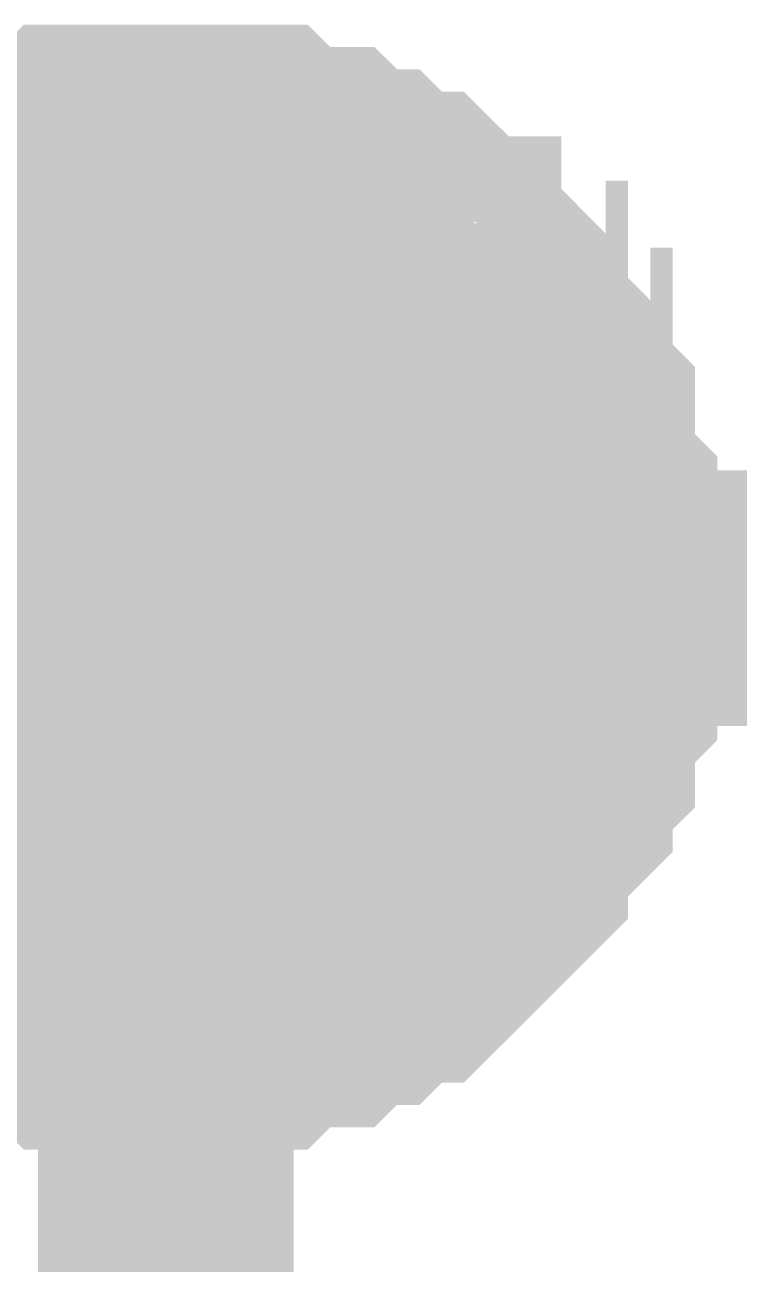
# Model space of a CAD drawing. Header units: inches. Extents: x 0 to 841, y 0 to 594.
# Drawn here: x 674.851 to 675.688, y 466.695 to 468.148 of the extents above; entities that cross this region are included whole.
import ezdxf

# ---------------------------------------------------------------- set-up
doc = ezdxf.new("R2010")
doc.units = ezdxf.units.IN
doc.layers.add('Sheet', color=255, linetype='Continuous')

msp = doc.modelspace()

# ---------------------------------------------------------------- linework, layer by layer
at = {"layer": 'Sheet'}
for points in [[(674.6762, 467.8678, 0.2997, 0.2997, 0), (674.7023, 467.8939, 0.2997, 0.2997, 0), (674.7285, 467.92, 0.2997, 0.2997, 0), (674.7546, 467.92, 0.2997, 0.2997, 0), (674.7546, 467.9462, 0.2997, 0.2997, 0), (674.7807, 467.9462, 0.2997, 0.2997, 0), (674.8069, 467.9462, 0.2997, 0.2997, 0), (674.833, 467.9723, 0.2997, 0.2997, 0), (674.8591, 467.9723, 0.2997, 0.2997, 0), (674.8853, 467.9723, 0.2997, 0.2997, 0), (674.9114, 467.9984, 0.2997, 0.2997, 0), (674.9375, 467.9984, 0.2997, 0.2997, 0), (674.9636, 467.9984, 0.2997, 0.2997, 0), (674.9898, 467.9984, 0.2997, 0.2997, 0), (675.0159, 467.9984, 0.2997, 0.2997, 0)], [(674.6762, 467.8678, 0.2997, 0.2997, 0), (674.7023, 467.8939, 0.2997, 0.2997, 0), (674.7285, 467.92, 0.2997, 0.2997, 0), (674.7546, 467.92, 0.2997, 0.2997, 0), (674.7546, 467.9462, 0.2997, 0.2997, 0), (674.7807, 467.9462, 0.2997, 0.2997, 0), (674.8069, 467.9462, 0.2997, 0.2997, 0), (674.833, 467.9723, 0.2997, 0.2997, 0), (674.8591, 467.9723, 0.2997, 0.2997, 0), (674.8853, 467.9723, 0.2997, 0.2997, 0), (674.9114, 467.9984, 0.2997, 0.2997, 0), (674.9375, 467.9984, 0.2997, 0.2997, 0), (674.9636, 467.9984, 0.2997, 0.2997, 0), (674.9898, 467.9984, 0.2997, 0.2997, 0), (675.0159, 467.9984, 0.2997, 0.2997, 0)], [(674.6762, 467.8678, 0.2997, 0.2997, 0), (674.7023, 467.8939, 0.2997, 0.2997, 0), (674.7285, 467.92, 0.2997, 0.2997, 0), (674.7546, 467.92, 0.2997, 0.2997, 0), (674.7546, 467.9462, 0.2997, 0.2997, 0), (674.7807, 467.9462, 0.2997, 0.2997, 0), (674.8069, 467.9462, 0.2997, 0.2997, 0), (674.833, 467.9723, 0.2997, 0.2997, 0), (674.8591, 467.9723, 0.2997, 0.2997, 0), (674.8853, 467.9723, 0.2997, 0.2997, 0), (674.9114, 467.9984, 0.2997, 0.2997, 0), (674.9375, 467.9984, 0.2997, 0.2997, 0), (674.9636, 467.9984, 0.2997, 0.2997, 0), (674.9898, 467.9984, 0.2997, 0.2997, 0), (675.0159, 467.9984, 0.2997, 0.2997, 0)], [(674.6762, 467.8678, 0.2997, 0.2997, 0), (674.7023, 467.8939, 0.2997, 0.2997, 0), (674.7285, 467.92, 0.2997, 0.2997, 0), (674.7546, 467.92, 0.2997, 0.2997, 0), (674.7546, 467.9462, 0.2997, 0.2997, 0), (674.7807, 467.9462, 0.2997, 0.2997, 0), (674.8069, 467.9462, 0.2997, 0.2997, 0), (674.833, 467.9723, 0.2997, 0.2997, 0), (674.8591, 467.9723, 0.2997, 0.2997, 0), (674.8853, 467.9723, 0.2997, 0.2997, 0), (674.9114, 467.9984, 0.2997, 0.2997, 0), (674.9375, 467.9984, 0.2997, 0.2997, 0), (674.9636, 467.9984, 0.2997, 0.2997, 0), (674.9898, 467.9984, 0.2997, 0.2997, 0), (675.0159, 467.9984, 0.2997, 0.2997, 0)], [(675.0159, 467.9984, 0.2997, 0.2997, 0), (675.0159, 467.9984, 0.2997, 0.2997, 0)], [(675.0159, 467.9984, 0.2997, 0.2997, 0), (675.042, 467.9984, 0.2997, 0.2997, 0), (675.0682, 467.9984, 0.2997, 0.2997, 0), (675.0943, 467.9984, 0.2997, 0.2997, 0), (675.1204, 467.9984, 0.2997, 0.2997, 0), (675.1466, 467.9723, 0.2997, 0.2997, 0), (675.1727, 467.9723, 0.2997, 0.2997, 0), (675.1988, 467.9723, 0.2997, 0.2997, 0), (675.225, 467.9462, 0.2997, 0.2997, 0), (675.225, 467.9462, 0.2997, 0.2997, 0), (675.2511, 467.9462, 0.2997, 0.2997, 0), (675.2772, 467.92, 0.2997, 0.2997, 0), (675.3033, 467.92, 0.2997, 0.2997, 0), (675.3295, 467.8939, 0.2997, 0.2997, 0), (675.3295, 467.8678, 0.2997, 0.2997, 0), (675.3556, 467.8678, 0.2997, 0.2997, 0), (675.3817, 467.8416, 0.2997, 0.2997, 0), (675.3817, 467.8155, 0.2997, 0.2997, 0), (675.4079, 467.8155, 0.2997, 0.2997, 0), (675.4079, 467.7894, 0.2997, 0.2997, 0), (675.434, 467.7632, 0.2997, 0.2997, 0), (675.434, 467.7371, 0.2997, 0.2997, 0), (675.4601, 467.7371, 0.2997, 0.2997, 0), (675.4601, 467.711, 0.2997, 0.2997, 0), (675.4863, 467.6849, 0.2997, 0.2997, 0), (675.4863, 467.6587, 0.2997, 0.2997, 0), (675.4863, 467.6326, 0.2997, 0.2997, 0), (675.4863, 467.6065, 0.2997, 0.2997, 0), (675.5124, 467.5803, 0.2997, 0.2997, 0), (675.5124, 467.5542, 0.2997, 0.2997, 0), (675.5124, 467.5281, 0.2997, 0.2997, 0), (675.5124, 467.5019, 0.2997, 0.2997, 0), (675.5124, 467.4758, 0.2997, 0.2997, 0)], [(675.0159, 467.9984, 0.2997, 0.2997, 0), (675.0159, 467.9984, 0.2997, 0.2997, 0)], [(675.0159, 467.9984, 0.2997, 0.2997, 0), (675.042, 467.9984, 0.2997, 0.2997, 0), (675.0682, 467.9984, 0.2997, 0.2997, 0), (675.0943, 467.9984, 0.2997, 0.2997, 0), (675.1204, 467.9984, 0.2997, 0.2997, 0), (675.1466, 467.9723, 0.2997, 0.2997, 0), (675.1727, 467.9723, 0.2997, 0.2997, 0), (675.1988, 467.9723, 0.2997, 0.2997, 0), (675.225, 467.9462, 0.2997, 0.2997, 0), (675.225, 467.9462, 0.2997, 0.2997, 0), (675.2511, 467.9462, 0.2997, 0.2997, 0), (675.2772, 467.92, 0.2997, 0.2997, 0), (675.3033, 467.92, 0.2997, 0.2997, 0), (675.3295, 467.8939, 0.2997, 0.2997, 0), (675.3295, 467.8678, 0.2997, 0.2997, 0), (675.3556, 467.8678, 0.2997, 0.2997, 0), (675.3817, 467.8416, 0.2997, 0.2997, 0), (675.3817, 467.8155, 0.2997, 0.2997, 0), (675.4079, 467.8155, 0.2997, 0.2997, 0), (675.4079, 467.7894, 0.2997, 0.2997, 0), (675.434, 467.7632, 0.2997, 0.2997, 0), (675.434, 467.7371, 0.2997, 0.2997, 0), (675.4601, 467.7371, 0.2997, 0.2997, 0), (675.4601, 467.711, 0.2997, 0.2997, 0), (675.4863, 467.6849, 0.2997, 0.2997, 0), (675.4863, 467.6587, 0.2997, 0.2997, 0), (675.4863, 467.6326, 0.2997, 0.2997, 0), (675.4863, 467.6065, 0.2997, 0.2997, 0), (675.5124, 467.5803, 0.2997, 0.2997, 0), (675.5124, 467.5542, 0.2997, 0.2997, 0), (675.5124, 467.5281, 0.2997, 0.2997, 0), (675.5124, 467.5019, 0.2997, 0.2997, 0), (675.5124, 467.4758, 0.2997, 0.2997, 0)], [(675.0159, 467.9984, 0.2997, 0.2997, 0), (675.0159, 467.9984, 0.2997, 0.2997, 0)], [(675.0159, 467.9984, 0.2997, 0.2997, 0), (675.042, 467.9984, 0.2997, 0.2997, 0), (675.0682, 467.9984, 0.2997, 0.2997, 0), (675.0943, 467.9984, 0.2997, 0.2997, 0), (675.1204, 467.9984, 0.2997, 0.2997, 0), (675.1466, 467.9723, 0.2997, 0.2997, 0), (675.1727, 467.9723, 0.2997, 0.2997, 0), (675.1988, 467.9723, 0.2997, 0.2997, 0), (675.225, 467.9462, 0.2997, 0.2997, 0), (675.225, 467.9462, 0.2997, 0.2997, 0), (675.2511, 467.9462, 0.2997, 0.2997, 0), (675.2772, 467.92, 0.2997, 0.2997, 0), (675.3033, 467.92, 0.2997, 0.2997, 0), (675.3295, 467.8939, 0.2997, 0.2997, 0), (675.3295, 467.8678, 0.2997, 0.2997, 0), (675.3556, 467.8678, 0.2997, 0.2997, 0), (675.3817, 467.8416, 0.2997, 0.2997, 0), (675.3817, 467.8155, 0.2997, 0.2997, 0), (675.4079, 467.8155, 0.2997, 0.2997, 0), (675.4079, 467.7894, 0.2997, 0.2997, 0), (675.434, 467.7632, 0.2997, 0.2997, 0), (675.434, 467.7371, 0.2997, 0.2997, 0), (675.4601, 467.7371, 0.2997, 0.2997, 0), (675.4601, 467.711, 0.2997, 0.2997, 0), (675.4863, 467.6849, 0.2997, 0.2997, 0), (675.4863, 467.6587, 0.2997, 0.2997, 0), (675.4863, 467.6326, 0.2997, 0.2997, 0), (675.4863, 467.6065, 0.2997, 0.2997, 0), (675.5124, 467.5803, 0.2997, 0.2997, 0), (675.5124, 467.5542, 0.2997, 0.2997, 0), (675.5124, 467.5281, 0.2997, 0.2997, 0), (675.5124, 467.5019, 0.2997, 0.2997, 0), (675.5124, 467.4758, 0.2997, 0.2997, 0)], [(675.0159, 467.9984, 0.2997, 0.2997, 0), (675.0159, 467.9984, 0.2997, 0.2997, 0)], [(675.0159, 467.9984, 0.2997, 0.2997, 0), (675.042, 467.9984, 0.2997, 0.2997, 0), (675.0682, 467.9984, 0.2997, 0.2997, 0), (675.0943, 467.9984, 0.2997, 0.2997, 0), (675.1204, 467.9984, 0.2997, 0.2997, 0), (675.1466, 467.9723, 0.2997, 0.2997, 0), (675.1727, 467.9723, 0.2997, 0.2997, 0), (675.1988, 467.9723, 0.2997, 0.2997, 0), (675.225, 467.9462, 0.2997, 0.2997, 0), (675.225, 467.9462, 0.2997, 0.2997, 0), (675.2511, 467.9462, 0.2997, 0.2997, 0), (675.2772, 467.92, 0.2997, 0.2997, 0), (675.3033, 467.92, 0.2997, 0.2997, 0), (675.3295, 467.8939, 0.2997, 0.2997, 0), (675.3295, 467.8678, 0.2997, 0.2997, 0), (675.3556, 467.8678, 0.2997, 0.2997, 0), (675.3817, 467.8416, 0.2997, 0.2997, 0), (675.3817, 467.8155, 0.2997, 0.2997, 0), (675.4079, 467.8155, 0.2997, 0.2997, 0), (675.4079, 467.7894, 0.2997, 0.2997, 0), (675.434, 467.7632, 0.2997, 0.2997, 0), (675.434, 467.7371, 0.2997, 0.2997, 0), (675.4601, 467.7371, 0.2997, 0.2997, 0), (675.4601, 467.711, 0.2997, 0.2997, 0), (675.4863, 467.6849, 0.2997, 0.2997, 0), (675.4863, 467.6587, 0.2997, 0.2997, 0), (675.4863, 467.6326, 0.2997, 0.2997, 0), (675.4863, 467.6065, 0.2997, 0.2997, 0), (675.5124, 467.5803, 0.2997, 0.2997, 0), (675.5124, 467.5542, 0.2997, 0.2997, 0), (675.5124, 467.5281, 0.2997, 0.2997, 0), (675.5124, 467.5019, 0.2997, 0.2997, 0), (675.5124, 467.4758, 0.2997, 0.2997, 0)], [(674.7807, 467.9462, 0.0991, 0.0991, 0), (674.8069, 467.9462, 0.0991, 0.0991, 0), (674.833, 467.9723, 0.0991, 0.0991, 0), (674.8591, 467.9723, 0.0991, 0.0991, 0), (674.8853, 467.9723, 0.0991, 0.0991, 0), (674.9114, 467.9984, 0.0991, 0.0991, 0), (674.9375, 467.9984, 0.0991, 0.0991, 0), (674.9636, 467.9984, 0.0991, 0.0991, 0), (674.9898, 467.9984, 0.0991, 0.0991, 0), (675.0159, 467.9984, 0.0991, 0.0991, 0)], [(674.7807, 467.9462, 0.0991, 0.0991, 0), (674.8069, 467.9462, 0.0991, 0.0991, 0), (674.833, 467.9723, 0.0991, 0.0991, 0), (674.8591, 467.9723, 0.0991, 0.0991, 0), (674.8853, 467.9723, 0.0991, 0.0991, 0), (674.9114, 467.9984, 0.0991, 0.0991, 0), (674.9375, 467.9984, 0.0991, 0.0991, 0), (674.9636, 467.9984, 0.0991, 0.0991, 0), (674.9898, 467.9984, 0.0991, 0.0991, 0), (675.0159, 467.9984, 0.0991, 0.0991, 0)], [(674.7807, 467.9462, 0.0991, 0.0991, 0), (674.8069, 467.9462, 0.0991, 0.0991, 0), (674.833, 467.9723, 0.0991, 0.0991, 0), (674.8591, 467.9723, 0.0991, 0.0991, 0), (674.8853, 467.9723, 0.0991, 0.0991, 0), (674.9114, 467.9984, 0.0991, 0.0991, 0), (674.9375, 467.9984, 0.0991, 0.0991, 0), (674.9636, 467.9984, 0.0991, 0.0991, 0), (674.9898, 467.9984, 0.0991, 0.0991, 0), (675.0159, 467.9984, 0.0991, 0.0991, 0)], [(674.7807, 467.9462, 0.0991, 0.0991, 0), (674.8069, 467.9462, 0.0991, 0.0991, 0), (674.833, 467.9723, 0.0991, 0.0991, 0), (674.8591, 467.9723, 0.0991, 0.0991, 0), (674.8853, 467.9723, 0.0991, 0.0991, 0), (674.9114, 467.9984, 0.0991, 0.0991, 0), (674.9375, 467.9984, 0.0991, 0.0991, 0), (674.9636, 467.9984, 0.0991, 0.0991, 0), (674.9898, 467.9984, 0.0991, 0.0991, 0), (675.0159, 467.9984, 0.0991, 0.0991, 0)], [(675.0159, 467.9984, 0.0991, 0.0991, 0), (675.0159, 467.9984, 0.0991, 0.0991, 0)], [(675.0159, 467.9984, 0.0991, 0.0991, 0), (675.042, 467.9984, 0.0991, 0.0991, 0), (675.0682, 467.9984, 0.0991, 0.0991, 0), (675.0943, 467.9984, 0.0991, 0.0991, 0), (675.1204, 467.9984, 0.0991, 0.0991, 0), (675.1466, 467.9723, 0.0991, 0.0991, 0), (675.1727, 467.9723, 0.0991, 0.0991, 0), (675.1988, 467.9723, 0.0991, 0.0991, 0), (675.225, 467.9462, 0.0991, 0.0991, 0), (675.225, 467.9462, 0.0991, 0.0991, 0), (675.2511, 467.9462, 0.0991, 0.0991, 0), (675.2772, 467.92, 0.0991, 0.0991, 0), (675.3033, 467.92, 0.0991, 0.0991, 0), (675.3295, 467.8939, 0.0991, 0.0991, 0), (675.3295, 467.8678, 0.0991, 0.0991, 0), (675.3556, 467.8678, 0.0991, 0.0991, 0), (675.3817, 467.8416, 0.0991, 0.0991, 0), (675.3817, 467.8155, 0.0991, 0.0991, 0), (675.4079, 467.8155, 0.0991, 0.0991, 0), (675.4079, 467.7894, 0.0991, 0.0991, 0), (675.434, 467.7632, 0.0991, 0.0991, 0), (675.434, 467.7371, 0.0991, 0.0991, 0), (675.4601, 467.7371, 0.0991, 0.0991, 0), (675.4601, 467.711, 0.0991, 0.0991, 0), (675.4863, 467.6849, 0.0991, 0.0991, 0), (675.4863, 467.6587, 0.0991, 0.0991, 0), (675.4863, 467.6326, 0.0991, 0.0991, 0), (675.4863, 467.6065, 0.0991, 0.0991, 0), (675.5124, 467.5803, 0.0991, 0.0991, 0), (675.5124, 467.5542, 0.0991, 0.0991, 0), (675.5124, 467.5281, 0.0991, 0.0991, 0), (675.5124, 467.5019, 0.0991, 0.0991, 0), (675.5124, 467.4758, 0.0991, 0.0991, 0)], [(675.0159, 467.9984, 0.0991, 0.0991, 0), (675.0159, 467.9984, 0.0991, 0.0991, 0)], [(675.0159, 467.9984, 0.0991, 0.0991, 0), (675.042, 467.9984, 0.0991, 0.0991, 0), (675.0682, 467.9984, 0.0991, 0.0991, 0), (675.0943, 467.9984, 0.0991, 0.0991, 0), (675.1204, 467.9984, 0.0991, 0.0991, 0), (675.1466, 467.9723, 0.0991, 0.0991, 0), (675.1727, 467.9723, 0.0991, 0.0991, 0), (675.1988, 467.9723, 0.0991, 0.0991, 0), (675.225, 467.9462, 0.0991, 0.0991, 0), (675.225, 467.9462, 0.0991, 0.0991, 0), (675.2511, 467.9462, 0.0991, 0.0991, 0), (675.2772, 467.92, 0.0991, 0.0991, 0), (675.3033, 467.92, 0.0991, 0.0991, 0), (675.3295, 467.8939, 0.0991, 0.0991, 0), (675.3295, 467.8678, 0.0991, 0.0991, 0), (675.3556, 467.8678, 0.0991, 0.0991, 0), (675.3817, 467.8416, 0.0991, 0.0991, 0), (675.3817, 467.8155, 0.0991, 0.0991, 0), (675.4079, 467.8155, 0.0991, 0.0991, 0), (675.4079, 467.7894, 0.0991, 0.0991, 0), (675.434, 467.7632, 0.0991, 0.0991, 0), (675.434, 467.7371, 0.0991, 0.0991, 0), (675.4601, 467.7371, 0.0991, 0.0991, 0), (675.4601, 467.711, 0.0991, 0.0991, 0), (675.4863, 467.6849, 0.0991, 0.0991, 0), (675.4863, 467.6587, 0.0991, 0.0991, 0), (675.4863, 467.6326, 0.0991, 0.0991, 0), (675.4863, 467.6065, 0.0991, 0.0991, 0), (675.5124, 467.5803, 0.0991, 0.0991, 0), (675.5124, 467.5542, 0.0991, 0.0991, 0), (675.5124, 467.5281, 0.0991, 0.0991, 0), (675.5124, 467.5019, 0.0991, 0.0991, 0), (675.5124, 467.4758, 0.0991, 0.0991, 0)], [(675.0159, 467.9984, 0.0991, 0.0991, 0), (675.0159, 467.9984, 0.0991, 0.0991, 0)], [(675.0159, 467.9984, 0.0991, 0.0991, 0), (675.042, 467.9984, 0.0991, 0.0991, 0), (675.0682, 467.9984, 0.0991, 0.0991, 0), (675.0943, 467.9984, 0.0991, 0.0991, 0), (675.1204, 467.9984, 0.0991, 0.0991, 0), (675.1466, 467.9723, 0.0991, 0.0991, 0), (675.1727, 467.9723, 0.0991, 0.0991, 0), (675.1988, 467.9723, 0.0991, 0.0991, 0), (675.225, 467.9462, 0.0991, 0.0991, 0), (675.225, 467.9462, 0.0991, 0.0991, 0), (675.2511, 467.9462, 0.0991, 0.0991, 0), (675.2772, 467.92, 0.0991, 0.0991, 0), (675.3033, 467.92, 0.0991, 0.0991, 0), (675.3295, 467.8939, 0.0991, 0.0991, 0), (675.3295, 467.8678, 0.0991, 0.0991, 0), (675.3556, 467.8678, 0.0991, 0.0991, 0), (675.3817, 467.8416, 0.0991, 0.0991, 0), (675.3817, 467.8155, 0.0991, 0.0991, 0), (675.4079, 467.8155, 0.0991, 0.0991, 0), (675.4079, 467.7894, 0.0991, 0.0991, 0), (675.434, 467.7632, 0.0991, 0.0991, 0), (675.434, 467.7371, 0.0991, 0.0991, 0), (675.4601, 467.7371, 0.0991, 0.0991, 0), (675.4601, 467.711, 0.0991, 0.0991, 0), (675.4863, 467.6849, 0.0991, 0.0991, 0), (675.4863, 467.6587, 0.0991, 0.0991, 0), (675.4863, 467.6326, 0.0991, 0.0991, 0), (675.4863, 467.6065, 0.0991, 0.0991, 0), (675.5124, 467.5803, 0.0991, 0.0991, 0), (675.5124, 467.5542, 0.0991, 0.0991, 0), (675.5124, 467.5281, 0.0991, 0.0991, 0), (675.5124, 467.5019, 0.0991, 0.0991, 0), (675.5124, 467.4758, 0.0991, 0.0991, 0)], [(675.0159, 467.9984, 0.0991, 0.0991, 0), (675.0159, 467.9984, 0.0991, 0.0991, 0)], [(675.0159, 467.9984, 0.0991, 0.0991, 0), (675.042, 467.9984, 0.0991, 0.0991, 0), (675.0682, 467.9984, 0.0991, 0.0991, 0), (675.0943, 467.9984, 0.0991, 0.0991, 0), (675.1204, 467.9984, 0.0991, 0.0991, 0), (675.1466, 467.9723, 0.0991, 0.0991, 0), (675.1727, 467.9723, 0.0991, 0.0991, 0), (675.1988, 467.9723, 0.0991, 0.0991, 0), (675.225, 467.9462, 0.0991, 0.0991, 0), (675.225, 467.9462, 0.0991, 0.0991, 0), (675.2511, 467.9462, 0.0991, 0.0991, 0), (675.2772, 467.92, 0.0991, 0.0991, 0), (675.3033, 467.92, 0.0991, 0.0991, 0), (675.3295, 467.8939, 0.0991, 0.0991, 0), (675.3295, 467.8678, 0.0991, 0.0991, 0), (675.3556, 467.8678, 0.0991, 0.0991, 0), (675.3817, 467.8416, 0.0991, 0.0991, 0), (675.3817, 467.8155, 0.0991, 0.0991, 0), (675.4079, 467.8155, 0.0991, 0.0991, 0), (675.4079, 467.7894, 0.0991, 0.0991, 0), (675.434, 467.7632, 0.0991, 0.0991, 0), (675.434, 467.7371, 0.0991, 0.0991, 0), (675.4601, 467.7371, 0.0991, 0.0991, 0), (675.4601, 467.711, 0.0991, 0.0991, 0), (675.4863, 467.6849, 0.0991, 0.0991, 0), (675.4863, 467.6587, 0.0991, 0.0991, 0), (675.4863, 467.6326, 0.0991, 0.0991, 0), (675.4863, 467.6065, 0.0991, 0.0991, 0), (675.5124, 467.5803, 0.0991, 0.0991, 0), (675.5124, 467.5542, 0.0991, 0.0991, 0), (675.5124, 467.5281, 0.0991, 0.0991, 0), (675.5124, 467.5019, 0.0991, 0.0991, 0), (675.5124, 467.4758, 0.0991, 0.0991, 0)], [(717.5049, 467.4758, 0.2997, 0.2997, 0), (675.0159, 467.4758, 0.2997, 0.2997, 0), (670.0249, 467.4758, 0.2997, 0.2997, 0)], [(682.5155, 462.4849, 0.2997, 0.2997, 0), (680.0069, 462.4849, 0.2997, 0.2997, 0), (680.0069, 462.4849, 0.2997, 0.2997, 0), (675.0159, 462.4849, 0.2997, 0.2997, 0), (675.0159, 467.4758, 0.2997, 0.2997, 0)], [(675.5124, 467.4758, 0.2997, 0.2997, 0), (675.5124, 467.4497, 0.2997, 0.2997, 0), (675.5124, 467.4235, 0.2997, 0.2997, 0), (675.5124, 467.3974, 0.2997, 0.2997, 0), (675.5124, 467.3713, 0.2997, 0.2997, 0), (675.4863, 467.3452, 0.2997, 0.2997, 0), (675.4863, 467.3452, 0.2997, 0.2997, 0), (675.4863, 467.319, 0.2997, 0.2997, 0), (675.4863, 467.2929, 0.2997, 0.2997, 0), (675.4601, 467.2668, 0.2997, 0.2997, 0), (675.4601, 467.2406, 0.2997, 0.2997, 0), (675.434, 467.2145, 0.2997, 0.2997, 0), (675.434, 467.2145, 0.2997, 0.2997, 0), (675.4079, 467.1884, 0.2997, 0.2997, 0), (675.4079, 467.1622, 0.2997, 0.2997, 0), (675.3817, 467.1361, 0.2997, 0.2997, 0), (675.3817, 467.1361, 0.2997, 0.2997, 0), (675.3556, 467.11, 0.2997, 0.2997, 0), (675.3295, 467.0838, 0.2997, 0.2997, 0), (675.3295, 467.0838, 0.2997, 0.2997, 0), (675.3033, 467.0577, 0.2997, 0.2997, 0), (675.2772, 467.0577, 0.2997, 0.2997, 0), (675.2511, 467.0316, 0.2997, 0.2997, 0), (675.225, 467.0316, 0.2997, 0.2997, 0), (675.225, 467.0316, 0.2997, 0.2997, 0), (675.1988, 467.0055, 0.2997, 0.2997, 0), (675.1727, 467.0055, 0.2997, 0.2997, 0), (675.1466, 467.0055, 0.2997, 0.2997, 0), (675.1204, 466.9793, 0.2997, 0.2997, 0), (675.0943, 466.9793, 0.2997, 0.2997, 0), (675.0682, 466.9793, 0.2997, 0.2997, 0), (675.042, 466.9793, 0.2997, 0.2997, 0), (675.0159, 466.9793, 0.2997, 0.2997, 0)], [(675.5124, 467.4758, 0.2997, 0.2997, 0), (675.5124, 467.4497, 0.2997, 0.2997, 0), (675.5124, 467.4235, 0.2997, 0.2997, 0), (675.5124, 467.3974, 0.2997, 0.2997, 0), (675.5124, 467.3713, 0.2997, 0.2997, 0), (675.4863, 467.3452, 0.2997, 0.2997, 0), (675.4863, 467.3452, 0.2997, 0.2997, 0), (675.4863, 467.319, 0.2997, 0.2997, 0), (675.4863, 467.2929, 0.2997, 0.2997, 0), (675.4601, 467.2668, 0.2997, 0.2997, 0), (675.4601, 467.2406, 0.2997, 0.2997, 0), (675.434, 467.2145, 0.2997, 0.2997, 0), (675.434, 467.2145, 0.2997, 0.2997, 0), (675.4079, 467.1884, 0.2997, 0.2997, 0), (675.4079, 467.1622, 0.2997, 0.2997, 0), (675.3817, 467.1361, 0.2997, 0.2997, 0), (675.3817, 467.1361, 0.2997, 0.2997, 0), (675.3556, 467.11, 0.2997, 0.2997, 0), (675.3295, 467.0838, 0.2997, 0.2997, 0), (675.3295, 467.0838, 0.2997, 0.2997, 0), (675.3033, 467.0577, 0.2997, 0.2997, 0), (675.2772, 467.0577, 0.2997, 0.2997, 0), (675.2511, 467.0316, 0.2997, 0.2997, 0), (675.225, 467.0316, 0.2997, 0.2997, 0), (675.225, 467.0316, 0.2997, 0.2997, 0), (675.1988, 467.0055, 0.2997, 0.2997, 0), (675.1727, 467.0055, 0.2997, 0.2997, 0), (675.1466, 467.0055, 0.2997, 0.2997, 0), (675.1204, 466.9793, 0.2997, 0.2997, 0), (675.0943, 466.9793, 0.2997, 0.2997, 0), (675.0682, 466.9793, 0.2997, 0.2997, 0), (675.042, 466.9793, 0.2997, 0.2997, 0), (675.0159, 466.9793, 0.2997, 0.2997, 0)], [(675.5124, 467.4758, 0.2997, 0.2997, 0), (675.5124, 467.4497, 0.2997, 0.2997, 0), (675.5124, 467.4235, 0.2997, 0.2997, 0), (675.5124, 467.3974, 0.2997, 0.2997, 0), (675.5124, 467.3713, 0.2997, 0.2997, 0), (675.4863, 467.3452, 0.2997, 0.2997, 0), (675.4863, 467.3452, 0.2997, 0.2997, 0), (675.4863, 467.319, 0.2997, 0.2997, 0), (675.4863, 467.2929, 0.2997, 0.2997, 0), (675.4601, 467.2668, 0.2997, 0.2997, 0), (675.4601, 467.2406, 0.2997, 0.2997, 0), (675.434, 467.2145, 0.2997, 0.2997, 0), (675.434, 467.2145, 0.2997, 0.2997, 0), (675.4079, 467.1884, 0.2997, 0.2997, 0), (675.4079, 467.1622, 0.2997, 0.2997, 0), (675.3817, 467.1361, 0.2997, 0.2997, 0), (675.3817, 467.1361, 0.2997, 0.2997, 0), (675.3556, 467.11, 0.2997, 0.2997, 0), (675.3295, 467.0838, 0.2997, 0.2997, 0), (675.3295, 467.0838, 0.2997, 0.2997, 0), (675.3033, 467.0577, 0.2997, 0.2997, 0), (675.2772, 467.0577, 0.2997, 0.2997, 0), (675.2511, 467.0316, 0.2997, 0.2997, 0), (675.225, 467.0316, 0.2997, 0.2997, 0), (675.225, 467.0316, 0.2997, 0.2997, 0), (675.1988, 467.0055, 0.2997, 0.2997, 0), (675.1727, 467.0055, 0.2997, 0.2997, 0), (675.1466, 467.0055, 0.2997, 0.2997, 0), (675.1204, 466.9793, 0.2997, 0.2997, 0), (675.0943, 466.9793, 0.2997, 0.2997, 0), (675.0682, 466.9793, 0.2997, 0.2997, 0), (675.042, 466.9793, 0.2997, 0.2997, 0), (675.0159, 466.9793, 0.2997, 0.2997, 0)], [(675.5124, 467.4758, 0.2997, 0.2997, 0), (675.5124, 467.4497, 0.2997, 0.2997, 0), (675.5124, 467.4235, 0.2997, 0.2997, 0), (675.5124, 467.3974, 0.2997, 0.2997, 0), (675.5124, 467.3713, 0.2997, 0.2997, 0), (675.4863, 467.3452, 0.2997, 0.2997, 0), (675.4863, 467.3452, 0.2997, 0.2997, 0), (675.4863, 467.319, 0.2997, 0.2997, 0), (675.4863, 467.2929, 0.2997, 0.2997, 0), (675.4601, 467.2668, 0.2997, 0.2997, 0), (675.4601, 467.2406, 0.2997, 0.2997, 0), (675.434, 467.2145, 0.2997, 0.2997, 0), (675.434, 467.2145, 0.2997, 0.2997, 0), (675.4079, 467.1884, 0.2997, 0.2997, 0), (675.4079, 467.1622, 0.2997, 0.2997, 0), (675.3817, 467.1361, 0.2997, 0.2997, 0), (675.3817, 467.1361, 0.2997, 0.2997, 0), (675.3556, 467.11, 0.2997, 0.2997, 0), (675.3295, 467.0838, 0.2997, 0.2997, 0), (675.3295, 467.0838, 0.2997, 0.2997, 0), (675.3033, 467.0577, 0.2997, 0.2997, 0), (675.2772, 467.0577, 0.2997, 0.2997, 0), (675.2511, 467.0316, 0.2997, 0.2997, 0), (675.225, 467.0316, 0.2997, 0.2997, 0), (675.225, 467.0316, 0.2997, 0.2997, 0), (675.1988, 467.0055, 0.2997, 0.2997, 0), (675.1727, 467.0055, 0.2997, 0.2997, 0), (675.1466, 467.0055, 0.2997, 0.2997, 0), (675.1204, 466.9793, 0.2997, 0.2997, 0), (675.0943, 466.9793, 0.2997, 0.2997, 0), (675.0682, 466.9793, 0.2997, 0.2997, 0), (675.042, 466.9793, 0.2997, 0.2997, 0), (675.0159, 466.9793, 0.2997, 0.2997, 0)], [(675.5124, 467.4758, 0.2997, 0.2997, 0), (675.5124, 467.4758, 0.2997, 0.2997, 0), (675.5124, 467.4758, 0.2997, 0.2997, 0), (675.5124, 467.4758, 0.2997, 0.2997, 0), (675.5124, 467.4758, 0.2997, 0.2997, 0), (675.5124, 467.4758, 0.2997, 0.2997, 0), (675.5124, 467.4758, 0.2997, 0.2997, 0), (675.5124, 467.4758, 0.2997, 0.2997, 0), (675.5124, 467.4758, 0.2997, 0.2997, 0), (675.5124, 467.4758, 0.2997, 0.2997, 0), (675.5124, 467.4758, 0.2997, 0.2997, 0), (675.5124, 467.4758, 0.2997, 0.2997, 0), (675.5124, 467.4758, 0.2997, 0.2997, 0), (675.5124, 467.4758, 0.2997, 0.2997, 0), (675.5124, 467.4758, 0.2997, 0.2997, 0), (675.5124, 467.4758, 0.2997, 0.2997, 0), (675.5124, 467.4758, 0.2997, 0.2997, 0), (675.5124, 467.4758, 0.2997, 0.2997, 0), (675.5124, 467.4758, 0.2997, 0.2997, 0), (675.5124, 467.4758, 0.2997, 0.2997, 0), (675.5124, 467.4758, 0.2997, 0.2997, 0), (675.5124, 467.4758, 0.2997, 0.2997, 0), (675.5124, 467.4758, 0.2997, 0.2997, 0), (675.5124, 467.4758, 0.2997, 0.2997, 0), (675.5124, 467.4758, 0.2997, 0.2997, 0), (675.5124, 467.4758, 0.2997, 0.2997, 0), (675.5124, 467.4758, 0.2997, 0.2997, 0), (675.5124, 467.4758, 0.2997, 0.2997, 0), (675.5124, 467.4758, 0.2997, 0.2997, 0), (675.5124, 467.4758, 0.2997, 0.2997, 0), (675.5124, 467.4758, 0.2997, 0.2997, 0), (675.5124, 467.4758, 0.2997, 0.2997, 0), (675.5124, 467.4758, 0.2997, 0.2997, 0)], [(675.5124, 467.4758, 0.2997, 0.2997, 0), (675.5124, 467.4758, 0.2997, 0.2997, 0)], [(675.5124, 467.4758, 0.2997, 0.2997, 0), (675.5124, 467.4758, 0.2997, 0.2997, 0), (675.5124, 467.4758, 0.2997, 0.2997, 0), (675.5124, 467.4758, 0.2997, 0.2997, 0), (675.5124, 467.4758, 0.2997, 0.2997, 0), (675.5124, 467.4758, 0.2997, 0.2997, 0), (675.5124, 467.4758, 0.2997, 0.2997, 0), (675.5124, 467.4758, 0.2997, 0.2997, 0), (675.5124, 467.4758, 0.2997, 0.2997, 0), (675.5124, 467.4758, 0.2997, 0.2997, 0), (675.5124, 467.4758, 0.2997, 0.2997, 0), (675.5124, 467.4758, 0.2997, 0.2997, 0), (675.5124, 467.4758, 0.2997, 0.2997, 0), (675.5124, 467.4758, 0.2997, 0.2997, 0), (675.5124, 467.4758, 0.2997, 0.2997, 0), (675.5124, 467.4758, 0.2997, 0.2997, 0), (675.5124, 467.4758, 0.2997, 0.2997, 0), (675.5124, 467.4758, 0.2997, 0.2997, 0), (675.5124, 467.4758, 0.2997, 0.2997, 0), (675.5124, 467.4758, 0.2997, 0.2997, 0), (675.5124, 467.4758, 0.2997, 0.2997, 0), (675.5124, 467.4758, 0.2997, 0.2997, 0), (675.5124, 467.4758, 0.2997, 0.2997, 0), (675.5124, 467.4758, 0.2997, 0.2997, 0), (675.5124, 467.4758, 0.2997, 0.2997, 0), (675.5124, 467.4758, 0.2997, 0.2997, 0), (675.5124, 467.4758, 0.2997, 0.2997, 0), (675.5124, 467.4758, 0.2997, 0.2997, 0), (675.5124, 467.4758, 0.2997, 0.2997, 0), (675.5124, 467.4758, 0.2997, 0.2997, 0), (675.5124, 467.4758, 0.2997, 0.2997, 0), (675.5124, 467.4758, 0.2997, 0.2997, 0), (675.5124, 467.4758, 0.2997, 0.2997, 0)], [(675.5124, 467.4758, 0.2997, 0.2997, 0), (675.5124, 467.4758, 0.2997, 0.2997, 0)], [(675.5124, 467.4758, 0.2997, 0.2997, 0), (675.5124, 467.4758, 0.2997, 0.2997, 0), (675.5124, 467.4758, 0.2997, 0.2997, 0), (675.5124, 467.4758, 0.2997, 0.2997, 0), (675.5124, 467.4758, 0.2997, 0.2997, 0), (675.5124, 467.4758, 0.2997, 0.2997, 0), (675.5124, 467.4758, 0.2997, 0.2997, 0), (675.5124, 467.4758, 0.2997, 0.2997, 0), (675.5124, 467.4758, 0.2997, 0.2997, 0), (675.5124, 467.4758, 0.2997, 0.2997, 0), (675.5124, 467.4758, 0.2997, 0.2997, 0), (675.5124, 467.4758, 0.2997, 0.2997, 0), (675.5124, 467.4758, 0.2997, 0.2997, 0), (675.5124, 467.4758, 0.2997, 0.2997, 0), (675.5124, 467.4758, 0.2997, 0.2997, 0), (675.5124, 467.4758, 0.2997, 0.2997, 0), (675.5124, 467.4758, 0.2997, 0.2997, 0), (675.5124, 467.4758, 0.2997, 0.2997, 0), (675.5124, 467.4758, 0.2997, 0.2997, 0), (675.5124, 467.4758, 0.2997, 0.2997, 0), (675.5124, 467.4758, 0.2997, 0.2997, 0), (675.5124, 467.4758, 0.2997, 0.2997, 0), (675.5124, 467.4758, 0.2997, 0.2997, 0), (675.5124, 467.4758, 0.2997, 0.2997, 0), (675.5124, 467.4758, 0.2997, 0.2997, 0), (675.5124, 467.4758, 0.2997, 0.2997, 0), (675.5124, 467.4758, 0.2997, 0.2997, 0), (675.5124, 467.4758, 0.2997, 0.2997, 0), (675.5124, 467.4758, 0.2997, 0.2997, 0), (675.5124, 467.4758, 0.2997, 0.2997, 0), (675.5124, 467.4758, 0.2997, 0.2997, 0), (675.5124, 467.4758, 0.2997, 0.2997, 0), (675.5124, 467.4758, 0.2997, 0.2997, 0)], [(675.5124, 467.4758, 0.2997, 0.2997, 0), (675.5124, 467.4758, 0.2997, 0.2997, 0)], [(675.5124, 467.4758, 0.2997, 0.2997, 0), (675.5124, 467.4758, 0.2997, 0.2997, 0), (675.5124, 467.4758, 0.2997, 0.2997, 0), (675.5124, 467.4758, 0.2997, 0.2997, 0), (675.5124, 467.4758, 0.2997, 0.2997, 0), (675.5124, 467.4758, 0.2997, 0.2997, 0), (675.5124, 467.4758, 0.2997, 0.2997, 0), (675.5124, 467.4758, 0.2997, 0.2997, 0), (675.5124, 467.4758, 0.2997, 0.2997, 0), (675.5124, 467.4758, 0.2997, 0.2997, 0), (675.5124, 467.4758, 0.2997, 0.2997, 0), (675.5124, 467.4758, 0.2997, 0.2997, 0), (675.5124, 467.4758, 0.2997, 0.2997, 0), (675.5124, 467.4758, 0.2997, 0.2997, 0), (675.5124, 467.4758, 0.2997, 0.2997, 0), (675.5124, 467.4758, 0.2997, 0.2997, 0), (675.5124, 467.4758, 0.2997, 0.2997, 0), (675.5124, 467.4758, 0.2997, 0.2997, 0), (675.5124, 467.4758, 0.2997, 0.2997, 0), (675.5124, 467.4758, 0.2997, 0.2997, 0), (675.5124, 467.4758, 0.2997, 0.2997, 0), (675.5124, 467.4758, 0.2997, 0.2997, 0), (675.5124, 467.4758, 0.2997, 0.2997, 0), (675.5124, 467.4758, 0.2997, 0.2997, 0), (675.5124, 467.4758, 0.2997, 0.2997, 0), (675.5124, 467.4758, 0.2997, 0.2997, 0), (675.5124, 467.4758, 0.2997, 0.2997, 0), (675.5124, 467.4758, 0.2997, 0.2997, 0), (675.5124, 467.4758, 0.2997, 0.2997, 0), (675.5124, 467.4758, 0.2997, 0.2997, 0), (675.5124, 467.4758, 0.2997, 0.2997, 0), (675.5124, 467.4758, 0.2997, 0.2997, 0), (675.5124, 467.4758, 0.2997, 0.2997, 0)], [(675.5124, 467.4758, 0.2997, 0.2997, 0), (675.5124, 467.4758, 0.2997, 0.2997, 0)], [(675.5124, 467.4758, 0.0991, 0.0991, 0), (675.5124, 467.4497, 0.0991, 0.0991, 0), (675.5124, 467.4235, 0.0991, 0.0991, 0), (675.5124, 467.3974, 0.0991, 0.0991, 0), (675.5124, 467.3713, 0.0991, 0.0991, 0), (675.4863, 467.3452, 0.0991, 0.0991, 0), (675.4863, 467.3452, 0.0991, 0.0991, 0), (675.4863, 467.319, 0.0991, 0.0991, 0), (675.4863, 467.2929, 0.0991, 0.0991, 0), (675.4601, 467.2668, 0.0991, 0.0991, 0), (675.4601, 467.2406, 0.0991, 0.0991, 0), (675.434, 467.2145, 0.0991, 0.0991, 0), (675.434, 467.2145, 0.0991, 0.0991, 0), (675.4079, 467.1884, 0.0991, 0.0991, 0), (675.4079, 467.1622, 0.0991, 0.0991, 0), (675.3817, 467.1361, 0.0991, 0.0991, 0), (675.3817, 467.1361, 0.0991, 0.0991, 0), (675.3556, 467.11, 0.0991, 0.0991, 0), (675.3295, 467.0838, 0.0991, 0.0991, 0), (675.3295, 467.0838, 0.0991, 0.0991, 0), (675.3033, 467.0577, 0.0991, 0.0991, 0), (675.2772, 467.0577, 0.0991, 0.0991, 0), (675.2511, 467.0316, 0.0991, 0.0991, 0), (675.225, 467.0316, 0.0991, 0.0991, 0), (675.225, 467.0316, 0.0991, 0.0991, 0), (675.1988, 467.0055, 0.0991, 0.0991, 0), (675.1727, 467.0055, 0.0991, 0.0991, 0), (675.1466, 467.0055, 0.0991, 0.0991, 0), (675.1204, 466.9793, 0.0991, 0.0991, 0), (675.0943, 466.9793, 0.0991, 0.0991, 0), (675.0682, 466.9793, 0.0991, 0.0991, 0), (675.042, 466.9793, 0.0991, 0.0991, 0), (675.0159, 466.9793, 0.0991, 0.0991, 0)], [(675.5124, 467.4758, 0.0991, 0.0991, 0), (675.5124, 467.4497, 0.0991, 0.0991, 0), (675.5124, 467.4235, 0.0991, 0.0991, 0), (675.5124, 467.3974, 0.0991, 0.0991, 0), (675.5124, 467.3713, 0.0991, 0.0991, 0), (675.4863, 467.3452, 0.0991, 0.0991, 0), (675.4863, 467.3452, 0.0991, 0.0991, 0), (675.4863, 467.319, 0.0991, 0.0991, 0), (675.4863, 467.2929, 0.0991, 0.0991, 0), (675.4601, 467.2668, 0.0991, 0.0991, 0), (675.4601, 467.2406, 0.0991, 0.0991, 0), (675.434, 467.2145, 0.0991, 0.0991, 0), (675.434, 467.2145, 0.0991, 0.0991, 0), (675.4079, 467.1884, 0.0991, 0.0991, 0), (675.4079, 467.1622, 0.0991, 0.0991, 0), (675.3817, 467.1361, 0.0991, 0.0991, 0), (675.3817, 467.1361, 0.0991, 0.0991, 0), (675.3556, 467.11, 0.0991, 0.0991, 0), (675.3295, 467.0838, 0.0991, 0.0991, 0), (675.3295, 467.0838, 0.0991, 0.0991, 0), (675.3033, 467.0577, 0.0991, 0.0991, 0), (675.2772, 467.0577, 0.0991, 0.0991, 0), (675.2511, 467.0316, 0.0991, 0.0991, 0), (675.225, 467.0316, 0.0991, 0.0991, 0), (675.225, 467.0316, 0.0991, 0.0991, 0), (675.1988, 467.0055, 0.0991, 0.0991, 0), (675.1727, 467.0055, 0.0991, 0.0991, 0), (675.1466, 467.0055, 0.0991, 0.0991, 0), (675.1204, 466.9793, 0.0991, 0.0991, 0), (675.0943, 466.9793, 0.0991, 0.0991, 0), (675.0682, 466.9793, 0.0991, 0.0991, 0), (675.042, 466.9793, 0.0991, 0.0991, 0), (675.0159, 466.9793, 0.0991, 0.0991, 0)], [(675.5124, 467.4758, 0.0991, 0.0991, 0), (675.5124, 467.4497, 0.0991, 0.0991, 0), (675.5124, 467.4235, 0.0991, 0.0991, 0), (675.5124, 467.3974, 0.0991, 0.0991, 0), (675.5124, 467.3713, 0.0991, 0.0991, 0), (675.4863, 467.3452, 0.0991, 0.0991, 0), (675.4863, 467.3452, 0.0991, 0.0991, 0), (675.4863, 467.319, 0.0991, 0.0991, 0), (675.4863, 467.2929, 0.0991, 0.0991, 0), (675.4601, 467.2668, 0.0991, 0.0991, 0), (675.4601, 467.2406, 0.0991, 0.0991, 0), (675.434, 467.2145, 0.0991, 0.0991, 0), (675.434, 467.2145, 0.0991, 0.0991, 0), (675.4079, 467.1884, 0.0991, 0.0991, 0), (675.4079, 467.1622, 0.0991, 0.0991, 0), (675.3817, 467.1361, 0.0991, 0.0991, 0), (675.3817, 467.1361, 0.0991, 0.0991, 0), (675.3556, 467.11, 0.0991, 0.0991, 0), (675.3295, 467.0838, 0.0991, 0.0991, 0), (675.3295, 467.0838, 0.0991, 0.0991, 0), (675.3033, 467.0577, 0.0991, 0.0991, 0), (675.2772, 467.0577, 0.0991, 0.0991, 0), (675.2511, 467.0316, 0.0991, 0.0991, 0), (675.225, 467.0316, 0.0991, 0.0991, 0), (675.225, 467.0316, 0.0991, 0.0991, 0), (675.1988, 467.0055, 0.0991, 0.0991, 0), (675.1727, 467.0055, 0.0991, 0.0991, 0), (675.1466, 467.0055, 0.0991, 0.0991, 0), (675.1204, 466.9793, 0.0991, 0.0991, 0), (675.0943, 466.9793, 0.0991, 0.0991, 0), (675.0682, 466.9793, 0.0991, 0.0991, 0), (675.042, 466.9793, 0.0991, 0.0991, 0), (675.0159, 466.9793, 0.0991, 0.0991, 0)], [(675.5124, 467.4758, 0.0991, 0.0991, 0), (675.5124, 467.4497, 0.0991, 0.0991, 0), (675.5124, 467.4235, 0.0991, 0.0991, 0), (675.5124, 467.3974, 0.0991, 0.0991, 0), (675.5124, 467.3713, 0.0991, 0.0991, 0), (675.4863, 467.3452, 0.0991, 0.0991, 0), (675.4863, 467.3452, 0.0991, 0.0991, 0), (675.4863, 467.319, 0.0991, 0.0991, 0), (675.4863, 467.2929, 0.0991, 0.0991, 0), (675.4601, 467.2668, 0.0991, 0.0991, 0), (675.4601, 467.2406, 0.0991, 0.0991, 0), (675.434, 467.2145, 0.0991, 0.0991, 0), (675.434, 467.2145, 0.0991, 0.0991, 0), (675.4079, 467.1884, 0.0991, 0.0991, 0), (675.4079, 467.1622, 0.0991, 0.0991, 0), (675.3817, 467.1361, 0.0991, 0.0991, 0), (675.3817, 467.1361, 0.0991, 0.0991, 0), (675.3556, 467.11, 0.0991, 0.0991, 0), (675.3295, 467.0838, 0.0991, 0.0991, 0), (675.3295, 467.0838, 0.0991, 0.0991, 0), (675.3033, 467.0577, 0.0991, 0.0991, 0), (675.2772, 467.0577, 0.0991, 0.0991, 0), (675.2511, 467.0316, 0.0991, 0.0991, 0), (675.225, 467.0316, 0.0991, 0.0991, 0), (675.225, 467.0316, 0.0991, 0.0991, 0), (675.1988, 467.0055, 0.0991, 0.0991, 0), (675.1727, 467.0055, 0.0991, 0.0991, 0), (675.1466, 467.0055, 0.0991, 0.0991, 0), (675.1204, 466.9793, 0.0991, 0.0991, 0), (675.0943, 466.9793, 0.0991, 0.0991, 0), (675.0682, 466.9793, 0.0991, 0.0991, 0), (675.042, 466.9793, 0.0991, 0.0991, 0), (675.0159, 466.9793, 0.0991, 0.0991, 0)], [(675.5124, 467.4758, 0.0991, 0.0991, 0), (675.5124, 467.4758, 0.0991, 0.0991, 0), (675.5124, 467.4758, 0.0991, 0.0991, 0), (675.5124, 467.4758, 0.0991, 0.0991, 0), (675.5124, 467.4758, 0.0991, 0.0991, 0), (675.5124, 467.4758, 0.0991, 0.0991, 0), (675.5124, 467.4758, 0.0991, 0.0991, 0), (675.5124, 467.4758, 0.0991, 0.0991, 0), (675.5124, 467.4758, 0.0991, 0.0991, 0), (675.5124, 467.4758, 0.0991, 0.0991, 0), (675.5124, 467.4758, 0.0991, 0.0991, 0), (675.5124, 467.4758, 0.0991, 0.0991, 0), (675.5124, 467.4758, 0.0991, 0.0991, 0), (675.5124, 467.4758, 0.0991, 0.0991, 0), (675.5124, 467.4758, 0.0991, 0.0991, 0), (675.5124, 467.4758, 0.0991, 0.0991, 0), (675.5124, 467.4758, 0.0991, 0.0991, 0), (675.5124, 467.4758, 0.0991, 0.0991, 0), (675.5124, 467.4758, 0.0991, 0.0991, 0), (675.5124, 467.4758, 0.0991, 0.0991, 0), (675.5124, 467.4758, 0.0991, 0.0991, 0), (675.5124, 467.4758, 0.0991, 0.0991, 0), (675.5124, 467.4758, 0.0991, 0.0991, 0), (675.5124, 467.4758, 0.0991, 0.0991, 0), (675.5124, 467.4758, 0.0991, 0.0991, 0), (675.5124, 467.4758, 0.0991, 0.0991, 0), (675.5124, 467.4758, 0.0991, 0.0991, 0), (675.5124, 467.4758, 0.0991, 0.0991, 0), (675.5124, 467.4758, 0.0991, 0.0991, 0), (675.5124, 467.4758, 0.0991, 0.0991, 0), (675.5124, 467.4758, 0.0991, 0.0991, 0), (675.5124, 467.4758, 0.0991, 0.0991, 0), (675.5124, 467.4758, 0.0991, 0.0991, 0)], [(675.5124, 467.4758, 0.0991, 0.0991, 0), (675.5124, 467.4758, 0.0991, 0.0991, 0)], [(675.5124, 467.4758, 0.0991, 0.0991, 0), (675.5124, 467.4758, 0.0991, 0.0991, 0), (675.5124, 467.4758, 0.0991, 0.0991, 0), (675.5124, 467.4758, 0.0991, 0.0991, 0), (675.5124, 467.4758, 0.0991, 0.0991, 0), (675.5124, 467.4758, 0.0991, 0.0991, 0), (675.5124, 467.4758, 0.0991, 0.0991, 0), (675.5124, 467.4758, 0.0991, 0.0991, 0), (675.5124, 467.4758, 0.0991, 0.0991, 0), (675.5124, 467.4758, 0.0991, 0.0991, 0), (675.5124, 467.4758, 0.0991, 0.0991, 0), (675.5124, 467.4758, 0.0991, 0.0991, 0), (675.5124, 467.4758, 0.0991, 0.0991, 0), (675.5124, 467.4758, 0.0991, 0.0991, 0), (675.5124, 467.4758, 0.0991, 0.0991, 0), (675.5124, 467.4758, 0.0991, 0.0991, 0), (675.5124, 467.4758, 0.0991, 0.0991, 0), (675.5124, 467.4758, 0.0991, 0.0991, 0), (675.5124, 467.4758, 0.0991, 0.0991, 0), (675.5124, 467.4758, 0.0991, 0.0991, 0), (675.5124, 467.4758, 0.0991, 0.0991, 0), (675.5124, 467.4758, 0.0991, 0.0991, 0), (675.5124, 467.4758, 0.0991, 0.0991, 0), (675.5124, 467.4758, 0.0991, 0.0991, 0), (675.5124, 467.4758, 0.0991, 0.0991, 0), (675.5124, 467.4758, 0.0991, 0.0991, 0), (675.5124, 467.4758, 0.0991, 0.0991, 0), (675.5124, 467.4758, 0.0991, 0.0991, 0), (675.5124, 467.4758, 0.0991, 0.0991, 0), (675.5124, 467.4758, 0.0991, 0.0991, 0), (675.5124, 467.4758, 0.0991, 0.0991, 0), (675.5124, 467.4758, 0.0991, 0.0991, 0), (675.5124, 467.4758, 0.0991, 0.0991, 0)], [(675.5124, 467.4758, 0.0991, 0.0991, 0), (675.5124, 467.4758, 0.0991, 0.0991, 0)], [(675.5124, 467.4758, 0.0991, 0.0991, 0), (675.5124, 467.4758, 0.0991, 0.0991, 0), (675.5124, 467.4758, 0.0991, 0.0991, 0), (675.5124, 467.4758, 0.0991, 0.0991, 0), (675.5124, 467.4758, 0.0991, 0.0991, 0), (675.5124, 467.4758, 0.0991, 0.0991, 0), (675.5124, 467.4758, 0.0991, 0.0991, 0), (675.5124, 467.4758, 0.0991, 0.0991, 0), (675.5124, 467.4758, 0.0991, 0.0991, 0), (675.5124, 467.4758, 0.0991, 0.0991, 0), (675.5124, 467.4758, 0.0991, 0.0991, 0), (675.5124, 467.4758, 0.0991, 0.0991, 0), (675.5124, 467.4758, 0.0991, 0.0991, 0), (675.5124, 467.4758, 0.0991, 0.0991, 0), (675.5124, 467.4758, 0.0991, 0.0991, 0), (675.5124, 467.4758, 0.0991, 0.0991, 0), (675.5124, 467.4758, 0.0991, 0.0991, 0), (675.5124, 467.4758, 0.0991, 0.0991, 0), (675.5124, 467.4758, 0.0991, 0.0991, 0), (675.5124, 467.4758, 0.0991, 0.0991, 0), (675.5124, 467.4758, 0.0991, 0.0991, 0), (675.5124, 467.4758, 0.0991, 0.0991, 0), (675.5124, 467.4758, 0.0991, 0.0991, 0), (675.5124, 467.4758, 0.0991, 0.0991, 0), (675.5124, 467.4758, 0.0991, 0.0991, 0), (675.5124, 467.4758, 0.0991, 0.0991, 0), (675.5124, 467.4758, 0.0991, 0.0991, 0), (675.5124, 467.4758, 0.0991, 0.0991, 0), (675.5124, 467.4758, 0.0991, 0.0991, 0), (675.5124, 467.4758, 0.0991, 0.0991, 0), (675.5124, 467.4758, 0.0991, 0.0991, 0), (675.5124, 467.4758, 0.0991, 0.0991, 0), (675.5124, 467.4758, 0.0991, 0.0991, 0)], [(675.5124, 467.4758, 0.0991, 0.0991, 0), (675.5124, 467.4758, 0.0991, 0.0991, 0)], [(675.5124, 467.4758, 0.0991, 0.0991, 0), (675.5124, 467.4758, 0.0991, 0.0991, 0), (675.5124, 467.4758, 0.0991, 0.0991, 0), (675.5124, 467.4758, 0.0991, 0.0991, 0), (675.5124, 467.4758, 0.0991, 0.0991, 0), (675.5124, 467.4758, 0.0991, 0.0991, 0), (675.5124, 467.4758, 0.0991, 0.0991, 0), (675.5124, 467.4758, 0.0991, 0.0991, 0), (675.5124, 467.4758, 0.0991, 0.0991, 0), (675.5124, 467.4758, 0.0991, 0.0991, 0), (675.5124, 467.4758, 0.0991, 0.0991, 0), (675.5124, 467.4758, 0.0991, 0.0991, 0), (675.5124, 467.4758, 0.0991, 0.0991, 0), (675.5124, 467.4758, 0.0991, 0.0991, 0), (675.5124, 467.4758, 0.0991, 0.0991, 0), (675.5124, 467.4758, 0.0991, 0.0991, 0), (675.5124, 467.4758, 0.0991, 0.0991, 0), (675.5124, 467.4758, 0.0991, 0.0991, 0), (675.5124, 467.4758, 0.0991, 0.0991, 0), (675.5124, 467.4758, 0.0991, 0.0991, 0), (675.5124, 467.4758, 0.0991, 0.0991, 0), (675.5124, 467.4758, 0.0991, 0.0991, 0), (675.5124, 467.4758, 0.0991, 0.0991, 0), (675.5124, 467.4758, 0.0991, 0.0991, 0), (675.5124, 467.4758, 0.0991, 0.0991, 0), (675.5124, 467.4758, 0.0991, 0.0991, 0), (675.5124, 467.4758, 0.0991, 0.0991, 0), (675.5124, 467.4758, 0.0991, 0.0991, 0), (675.5124, 467.4758, 0.0991, 0.0991, 0), (675.5124, 467.4758, 0.0991, 0.0991, 0), (675.5124, 467.4758, 0.0991, 0.0991, 0), (675.5124, 467.4758, 0.0991, 0.0991, 0), (675.5124, 467.4758, 0.0991, 0.0991, 0)], [(675.5124, 467.4758, 0.0991, 0.0991, 0), (675.5124, 467.4758, 0.0991, 0.0991, 0)], [(675.0159, 466.9793, 0.2997, 0.2997, 0), (674.9898, 466.9793, 0.2997, 0.2997, 0), (674.9636, 466.9793, 0.2997, 0.2997, 0), (674.9375, 466.9793, 0.2997, 0.2997, 0), (674.9114, 466.9793, 0.2997, 0.2997, 0), (674.8853, 467.0055, 0.2997, 0.2997, 0), (674.8591, 467.0055, 0.2997, 0.2997, 0), (674.833, 467.0055, 0.2997, 0.2997, 0), (674.8069, 467.0316, 0.2997, 0.2997, 0), (674.7807, 467.0316, 0.2997, 0.2997, 0), (674.7546, 467.0316, 0.2997, 0.2997, 0), (674.7546, 467.0577, 0.2997, 0.2997, 0), (674.7285, 467.0577, 0.2997, 0.2997, 0), (674.7023, 467.0838, 0.2997, 0.2997, 0), (674.6762, 467.0838, 0.2997, 0.2997, 0)], [(675.0159, 466.9793, 0.2997, 0.2997, 0), (674.9898, 466.9793, 0.2997, 0.2997, 0), (674.9636, 466.9793, 0.2997, 0.2997, 0), (674.9375, 466.9793, 0.2997, 0.2997, 0), (674.9114, 466.9793, 0.2997, 0.2997, 0), (674.8853, 467.0055, 0.2997, 0.2997, 0), (674.8591, 467.0055, 0.2997, 0.2997, 0), (674.833, 467.0055, 0.2997, 0.2997, 0), (674.8069, 467.0316, 0.2997, 0.2997, 0), (674.7807, 467.0316, 0.2997, 0.2997, 0), (674.7546, 467.0316, 0.2997, 0.2997, 0), (674.7546, 467.0577, 0.2997, 0.2997, 0), (674.7285, 467.0577, 0.2997, 0.2997, 0), (674.7023, 467.0838, 0.2997, 0.2997, 0), (674.6762, 467.0838, 0.2997, 0.2997, 0)], [(675.0159, 466.9793, 0.2997, 0.2997, 0), (674.9898, 466.9793, 0.2997, 0.2997, 0), (674.9636, 466.9793, 0.2997, 0.2997, 0), (674.9375, 466.9793, 0.2997, 0.2997, 0), (674.9114, 466.9793, 0.2997, 0.2997, 0), (674.8853, 467.0055, 0.2997, 0.2997, 0), (674.8591, 467.0055, 0.2997, 0.2997, 0), (674.833, 467.0055, 0.2997, 0.2997, 0), (674.8069, 467.0316, 0.2997, 0.2997, 0), (674.7807, 467.0316, 0.2997, 0.2997, 0), (674.7546, 467.0316, 0.2997, 0.2997, 0), (674.7546, 467.0577, 0.2997, 0.2997, 0), (674.7285, 467.0577, 0.2997, 0.2997, 0), (674.7023, 467.0838, 0.2997, 0.2997, 0), (674.6762, 467.0838, 0.2997, 0.2997, 0)], [(675.0159, 466.9793, 0.2997, 0.2997, 0), (674.9898, 466.9793, 0.2997, 0.2997, 0), (674.9636, 466.9793, 0.2997, 0.2997, 0), (674.9375, 466.9793, 0.2997, 0.2997, 0), (674.9114, 466.9793, 0.2997, 0.2997, 0), (674.8853, 467.0055, 0.2997, 0.2997, 0), (674.8591, 467.0055, 0.2997, 0.2997, 0), (674.833, 467.0055, 0.2997, 0.2997, 0), (674.8069, 467.0316, 0.2997, 0.2997, 0), (674.7807, 467.0316, 0.2997, 0.2997, 0), (674.7546, 467.0316, 0.2997, 0.2997, 0), (674.7546, 467.0577, 0.2997, 0.2997, 0), (674.7285, 467.0577, 0.2997, 0.2997, 0), (674.7023, 467.0838, 0.2997, 0.2997, 0), (674.6762, 467.0838, 0.2997, 0.2997, 0)], [(675.0159, 466.9793, 0.0991, 0.0991, 0), (674.9898, 466.9793, 0.0991, 0.0991, 0), (674.9636, 466.9793, 0.0991, 0.0991, 0), (674.9375, 466.9793, 0.0991, 0.0991, 0), (674.9114, 466.9793, 0.0991, 0.0991, 0), (674.8853, 467.0055, 0.0991, 0.0991, 0), (674.8591, 467.0055, 0.0991, 0.0991, 0), (674.833, 467.0055, 0.0991, 0.0991, 0), (674.8069, 467.0316, 0.0991, 0.0991, 0), (674.7807, 467.0316, 0.0991, 0.0991, 0)], [(675.0159, 466.9793, 0.0991, 0.0991, 0), (674.9898, 466.9793, 0.0991, 0.0991, 0), (674.9636, 466.9793, 0.0991, 0.0991, 0), (674.9375, 466.9793, 0.0991, 0.0991, 0), (674.9114, 466.9793, 0.0991, 0.0991, 0), (674.8853, 467.0055, 0.0991, 0.0991, 0), (674.8591, 467.0055, 0.0991, 0.0991, 0), (674.833, 467.0055, 0.0991, 0.0991, 0), (674.8069, 467.0316, 0.0991, 0.0991, 0), (674.7807, 467.0316, 0.0991, 0.0991, 0)], [(675.0159, 466.9793, 0.0991, 0.0991, 0), (674.9898, 466.9793, 0.0991, 0.0991, 0), (674.9636, 466.9793, 0.0991, 0.0991, 0), (674.9375, 466.9793, 0.0991, 0.0991, 0), (674.9114, 466.9793, 0.0991, 0.0991, 0), (674.8853, 467.0055, 0.0991, 0.0991, 0), (674.8591, 467.0055, 0.0991, 0.0991, 0), (674.833, 467.0055, 0.0991, 0.0991, 0), (674.8069, 467.0316, 0.0991, 0.0991, 0), (674.7807, 467.0316, 0.0991, 0.0991, 0)], [(675.0159, 466.9793, 0.0991, 0.0991, 0), (674.9898, 466.9793, 0.0991, 0.0991, 0), (674.9636, 466.9793, 0.0991, 0.0991, 0), (674.9375, 466.9793, 0.0991, 0.0991, 0), (674.9114, 466.9793, 0.0991, 0.0991, 0), (674.8853, 467.0055, 0.0991, 0.0991, 0), (674.8591, 467.0055, 0.0991, 0.0991, 0), (674.833, 467.0055, 0.0991, 0.0991, 0), (674.8069, 467.0316, 0.0991, 0.0991, 0), (674.7807, 467.0316, 0.0991, 0.0991, 0)]]:
    msp.add_lwpolyline(points, format="xyseb", dxfattribs=at)
msp.add_lwpolyline([(674.746, 467.5, 0.508, 0.508, 1), (675.254, 467.5, 0.508, 0.508, 1)], format="xyseb", close=True, dxfattribs=at)

doc.saveas('drawing.dxf')
